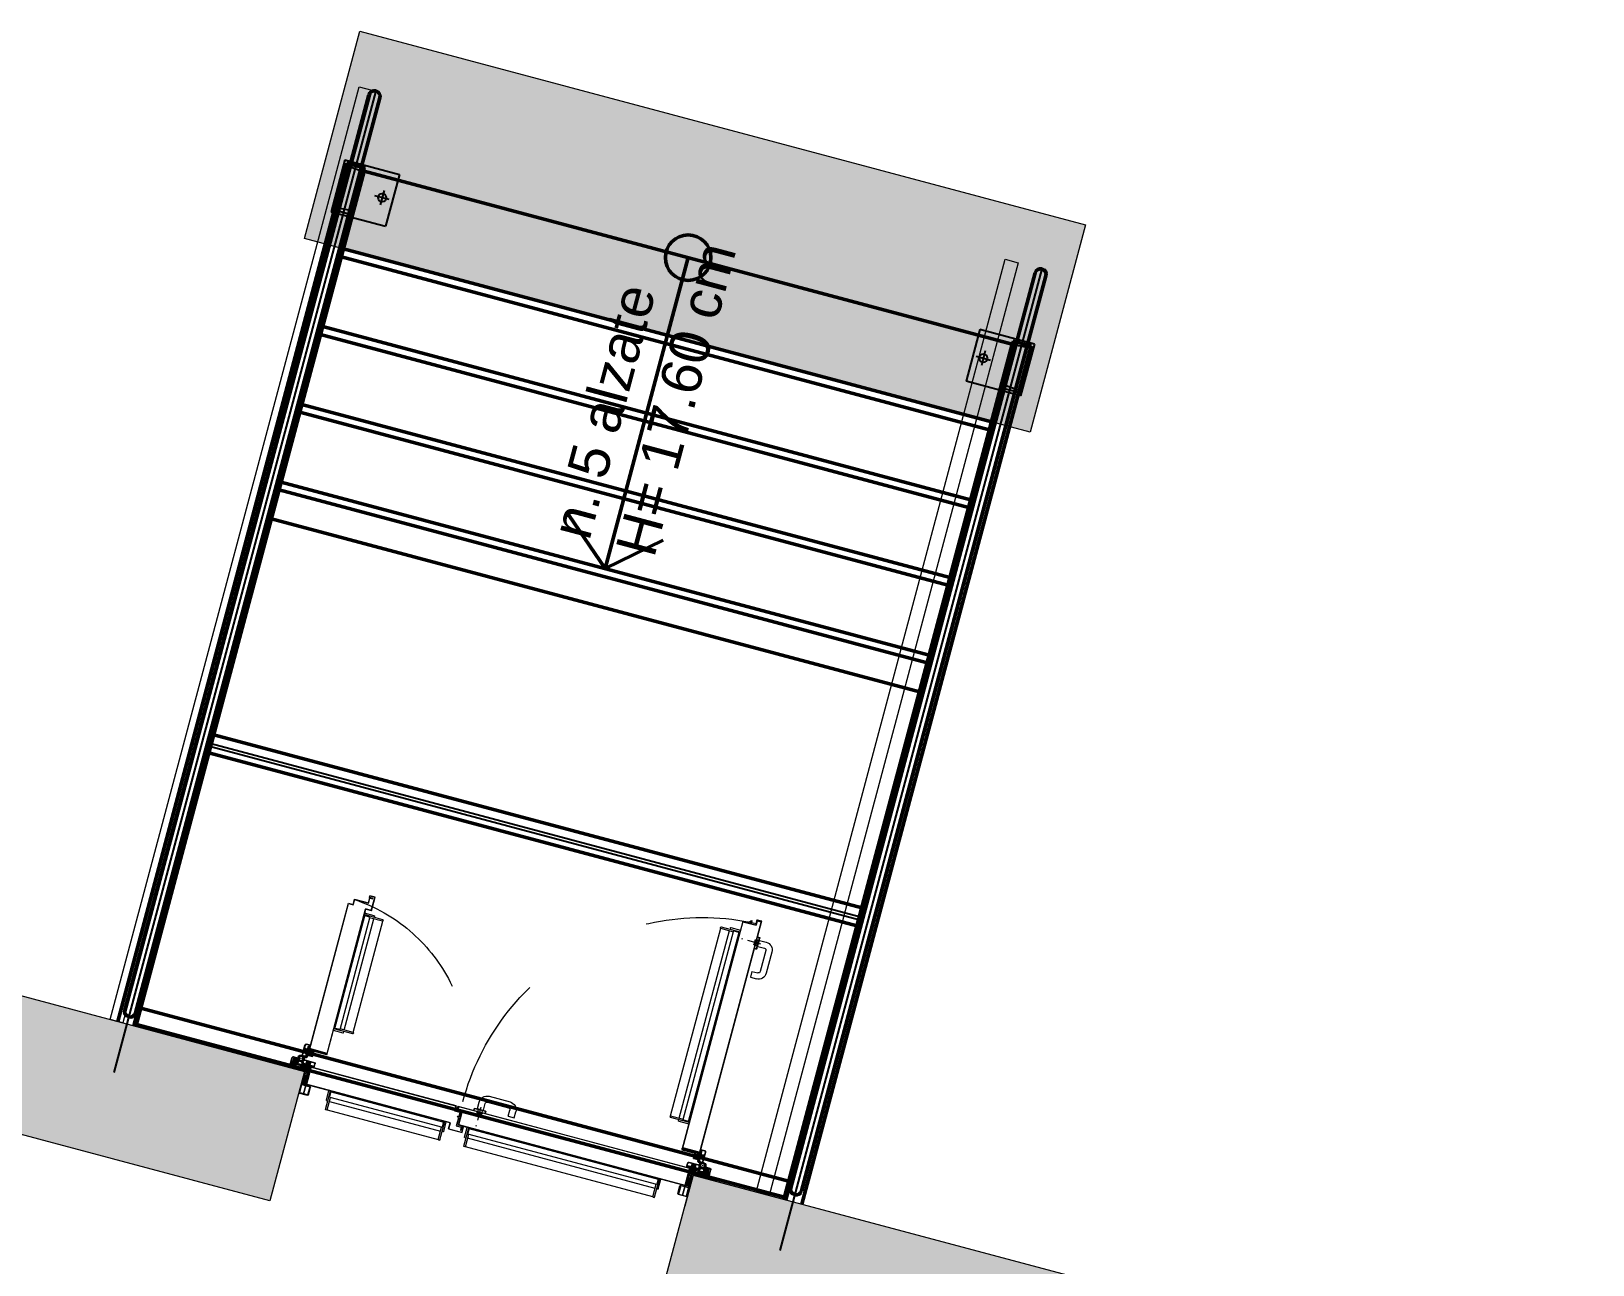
# Model space of a CAD drawing. Header units: centimetres. Extents: x 139057 to 200038, y 34824 to 80516.
# Drawn here: x 170026 to 170608, y 77333 to 77793 of the extents above; entities that cross this region are included whole.
import ezdxf

# ---------------------------------------------------------------- set-up
doc = ezdxf.new("R2010")
doc.units = ezdxf.units.CM
doc.header["$LTSCALE"] = 100
for name, pattern in [('CENTER', [7, 4, -1, 1, -1]), ('DASHDOT', [2.35, 1.25, -0.5, 0.1, -0.5]), ('HIDDEN', [0.5, 0.25, -0.25]), ('TRATTEGGIATA', [0.75, 0.5, -0.25])]:
    doc.linetypes.add(name, pattern=pattern)
doc.layers.get('0').update_dxf_attribs({"lineweight": 0})
for name, color, linetype, lineweight in [('410_STRUTTURE_001-AM_0', 7, 'Continuous', 0), ('440_SIMBOLI_001-AM_0', 31, 'Continuous', 0), ('441_SERRAMENTI_001-AM_0', 1, 'Continuous', 0), ('448_SCALE_001-AM_0', 216, 'Continuous', 50)]:
    doc.layers.add(name, color=color, linetype=linetype, lineweight=lineweight)
for name, color, linetype in [('A-10-CAMP-MURI', 5, 'Continuous'), ('A-20-ASSI', 8, 'CENTER'), ('A-TESTI-SCALE', 7, 'Continuous'), ('FORI', 7, 'Continuous'), ('FORIR', 4, 'Continuous'), ('Layer1', 7, 'Continuous'), ('Layer2', 2, 'Continuous'), ('Layer3', 7, 'Continuous'), ('SCALA', 7, 'Continuous')]:
    doc.layers.add(name, color=color, linetype=linetype)
doc.styles.add('Mp_100_disegno', font='arial.ttf', dxfattribs={"height": 200})
doc.styles.get("Standard").update_dxf_attribs({"font": 'arial.ttf'})

# ---------------------------------------------------------------- blocks, each defined once
blk = doc.blocks.new('CRN190C')
at = {"layer": 'Layer1', "color": 9}
for p, q in [((-28.5, 11), (-28.5, -5.5)), ((-28.5, 11), (-27, 11)), ((-27, 11), (-27, -4.5)), ((-4.6, 0), (-4.6, -4)), ((-4.6, 0), (4.6, 0)), ((-3.1, 0), (-3.1, -4)), ((3.1, 0), (3.1, -4)), ((4.6, 0), (4.6, -4)), ((11.5, 11), (11.5, -4.5)), ((11.5, 11), (13, 11)), ((13, 11), (13, -5.5)), ((-28, -6), (-5.1, -6)), ((-27, -4.5), (-5.1, -4.5)), ((-5.1, -6), (5.1, -6)), ((11.5, -4.5), (5.1, -4.5)), ((5.1, -6), (12.5, -6))]:
    blk.add_line(p, q, dxfattribs=at)
for centre, radius, start, end in [((-28, -5.5), 0.5, 180, 270), ((-5.1, -4), 2, 270, 0), ((-5.1, -4), 0.5, 270, 0), ((5.1, -4), 2, 180, 270), ((5.1, -4), 0.5, 180, 270), ((12.5, -5.5), 0.5, 270, 0)]:
    blk.add_arc(centre, radius, start, end, dxfattribs=at)
at = {"layer": 'Layer2', "color": 9}
for p, q in [((-4, 0), (-3.1, -0.5)), ((4, -0.5), (3.1, 0)), ((-4, -1), (-3.1, -0.5)), ((-3.1, -1.5), (-4, -1)), ((-4, -2), (-3.1, -1.5)), ((-3.1, -2.5), (-4, -2)), ((-4, -3), (-3.1, -2.5)), ((-3.1, -3.5), (-4, -3)), ((-4, -4), (-3.1, -3.5)), ((-3.1, -4.5), (-4, -4)), ((-4, -5), (-3.1, -4.5)), ((-3.5, -5.3), (-4, -5)), ((3.1, -1), (4, -0.5)), ((4, -1.5), (3.1, -1)), ((3.1, -2), (4, -1.5)), ((4, -2.5), (3.1, -2)), ((3.1, -3), (4, -2.5)), ((4, -3.5), (3.1, -3)), ((3.1, -4), (4, -3.5)), ((4, -4.5), (3.1, -4)), ((3.3, -4.9), (4, -4.5)), ((4, -5.5), (3.5, -5.2)), ((3.9, -5.6), (4, -5.5))]:
    blk.add_line(p, q, dxfattribs=at)
blk = doc.blocks.new('COPRITESTA1C')
for p, q in [((0, 0), (0, -10)), ((0, 0), (21, 0)), ((21, 0), (21, -15)), ((-1, -10), (-1, -20)), ((-1, -10), (0, -10)), ((-1, -20), (16, -20))]:
    blk.add_line(p, q)
at = {"linetype": 'TRATTEGGIATA', "ltscale": 10}
for p, q in [((19.5, 0), (19.5, -15)), ((-1, -18.5), (16, -18.5))]:
    blk.add_line(p, q, dxfattribs=at)
blk.add_arc((16, -15), 3.5, 270, 0, dxfattribs=at)
blk.add_arc((16, -15), 5, 270, 0)
blk = doc.blocks.new('VTR0210A')
at = {"layer": 'Layer1', "color": 9}
for p, q in [((-33, 2.8), (-33, -1.8)), ((-32.9, -2.2), (-32.5, 4)), ((-32.9, 3.2), (-32.5, 4)), ((-32.5, 4), (-32, 3)), ((-32, -4), (-31.5, 4)), ((-32, 3), (-31.5, 4)), ((-31.5, 4), (-31, 3)), ((-31, -4), (-30.5, 4)), ((-31, 3), (-30.5, 4)), ((-30.5, 4), (-30, 3)), ((-30, -4), (-29.5, 4)), ((-30, 3), (-29.5, 4)), ((-29.5, 4), (-29, 3)), ((-29, -4), (-28.5, 4)), ((-29, 3), (-28.5, 4)), ((-28.5, 4), (-28, 3)), ((-28, -4), (-27.5, 4)), ((-28, 3), (-27.5, 4)), ((-27.5, 4), (-27, 3)), ((-27, -4), (-26.5, 4)), ((-27, 3), (-26.5, 4)), ((-26.5, 4), (-26, 3)), ((-26, -4), (-25.5, 4)), ((-26, 3), (-25.5, 4)), ((-25.5, 4), (-25, 3)), ((-25, -4), (-24.5, 4)), ((-25, 3), (-24.5, 4)), ((-24.5, 4), (-24, 3)), ((-24, -4), (-23.5, 4)), ((-24, 3), (-23.5, 4)), ((-23.5, 4), (-23, 3)), ((-23, -4), (-22.5, 4)), ((-23, 3), (-22.5, 4)), ((-22.5, 4), (-22, 3)), ((-22, -4), (-21.5, 4)), ((-22, 3), (-21.5, 4)), ((-21.5, 4), (-21, 3)), ((-21, -4), (-20.5, 4)), ((-21, 3), (-20.5, 4)), ((-20.5, 4), (-20, 3)), ((-20, -4), (-19.5, 4)), ((-20, 3), (-19.5, 4)), ((-19.5, 4), (-19, 3)), ((-19, -4), (-18.5, 4)), ((-19, 3), (-18.5, 4)), ((-18.5, 4), (-18, 3)), ((-18, -4), (-17.5, 4)), ((-18, 3), (-17.5, 4)), ((-17.5, 4), (-17, 3)), ((-17, -4), (-16.5, 4)), ((-17, 3), (-16.5, 4)), ((-16.5, 4), (-16, 3)), ((-16, -4), (-15.5, 4)), ((-16, 3), (-15.5, 4)), ((-15.5, 4), (-15, 3)), ((-15, -4), (-14.5, 4)), ((-15, 3), (-14.5, 4)), ((-14.5, 4), (-14, 3)), ((-14, -4), (-13.5, 4)), ((-14, 3), (-13.5, 4)), ((-13.5, 4), (-13, 3)), ((-13, -4), (-12.5, 4)), ((-13, 3), (-12.5, 4)), ((-12.5, 4), (-12, 3)), ((-12, -4), (-11.5, 4)), ((-12, 3), (-11.5, 4)), ((-11.5, 4), (-11, 3)), ((-11, -4), (-10.5, 4)), ((-11, 3), (-10.5, 4)), ((-10.5, 4), (-10, 3)), ((-10, 3), (-9.7, 3.6)), ((-8, 4), (-9, 4)), ((-8, 6.5), (-0.8, 6.5)), ((-8, 6.5), (-8, -6.5)), ((-5, 3.2), (-6, 0)), ((-6, 0), (-5, -3.2)), ((-5, 3.2), (-5, -3.2)), ((0, 3.2), (-5, 3.2)), ((0, 5.7), (0, -5.7)), ((-32.9, -2.2), (-32, -4)), ((-32, -4), (-31.5, -3)), ((-31.5, -3), (-31, -4)), ((-31, -4), (-30.5, -3)), ((-30.5, -3), (-30, -4)), ((-30, -4), (-29.5, -3)), ((-29.5, -3), (-29, -4)), ((-29, -4), (-28.5, -3)), ((-28.5, -3), (-28, -4)), ((-28, -4), (-27.5, -3)), ((-27.5, -3), (-27, -4)), ((-27, -4), (-26.5, -3)), ((-26.5, -3), (-26, -4)), ((-26, -4), (-25.5, -3)), ((-25.5, -3), (-25, -4)), ((-25, -4), (-24.5, -3)), ((-24.5, -3), (-24, -4)), ((-24, -4), (-23.5, -3)), ((-23.5, -3), (-23, -4)), ((-23, -4), (-22.5, -3)), ((-22.5, -3), (-22, -4)), ((-22, -4), (-21.5, -3)), ((-21.5, -3), (-21, -4)), ((-21, -4), (-20.5, -3)), ((-20.5, -3), (-20, -4)), ((-20, -4), (-19.5, -3)), ((-19.5, -3), (-19, -4)), ((-19, -4), (-18.5, -3)), ((-18.5, -3), (-18, -4)), ((-18, -4), (-17.5, -3)), ((-17.5, -3), (-17, -4)), ((-17, -4), (-16.5, -3)), ((-16.5, -3), (-16, -4)), ((-16, -4), (-15.5, -3)), ((-15.5, -3), (-15, -4)), ((-15, -4), (-14.5, -3)), ((-14.5, -3), (-14, -4)), ((-14, -4), (-13.5, -3)), ((-13.5, -3), (-13, -4)), ((-13, -4), (-12.5, -3)), ((-12.5, -3), (-12, -4)), ((-12, -4), (-11.5, -3)), ((-11.5, -3), (-11, -4)), ((-11, -4), (-10.5, -3)), ((-10.5, -3), (-10.2, -3.6)), ((-8, -4), (-9.5, -4)), ((-8, -6.5), (-0.8, -6.5)), ((0, -3.2), (-5, -3.2))]:
    blk.add_line(p, q, dxfattribs=at)
for centre, start, end in [((-32.2, 2.8), 153.43495, 180), ((-9, 3.2), 90, 153.43495), ((-0.8, 5.7), 0, 90), ((-32.2, -1.8), 180, 206.56505), ((-9.5, -3.2), 206.56505, 270), ((-0.8, -5.7), 270, 0)]:
    blk.add_arc(centre, 0.8, start, end, dxfattribs=at)
at = {"layer": 'Layer3', "color": 9, "linetype": 'TRATTEGGIATA', "ltscale": 3}
for p, q in [((1.1, 0), (-37.2, 0)), ((-32.5, -3), (-32, 3)), ((-31.5, -3), (-31, 3)), ((-30.5, -3), (-30, 3)), ((-29.5, -3), (-29, 3)), ((-28.5, -3), (-28, 3)), ((-27.5, -3), (-27, 3)), ((-26.5, -3), (-26, 3)), ((-25.5, -3), (-25, 3)), ((-24.5, -3), (-24, 3)), ((-23.5, -3), (-23, 3)), ((-22.5, -3), (-22, 3)), ((-21.5, -3), (-21, 3)), ((-20.5, -3), (-20, 3)), ((-19.5, -3), (-19, 3)), ((-18.5, -3), (-18, 3)), ((-17.5, -3), (-17, 3)), ((-16.5, -3), (-16, 3)), ((-15.5, -3), (-15, 3)), ((-14.5, -3), (-14, 3)), ((-13.5, -3), (-13, 3)), ((-12.5, -3), (-12, 3)), ((-11.5, -3), (-11, 3)), ((-10.5, -3), (-10, 3))]:
    blk.add_line(p, q, dxfattribs=at)
blk = doc.blocks.new('COPRITESTA2C')
for p, q in [((0, 0), (44, 0)), ((0, 0), (0, -10)), ((44, 0), (44, -15)), ((-1, -10), (-1, -20)), ((-1, -10), (0, -10)), ((-1, -20), (39, -20))]:
    blk.add_line(p, q)
at = {"linetype": 'TRATTEGGIATA', "ltscale": 10}
for p, q in [((42.5, 0), (42.5, -15)), ((-1, -18.5), (39, -18.5))]:
    blk.add_line(p, q, dxfattribs=at)
blk.add_arc((39, -15), 5, 270, 0)
blk.add_arc((39, -15), 3.5, 270, 0, dxfattribs=at)
blk = doc.blocks.new('rf')
at = {"layer": 'Layer1', "color": 9, "linetype": 'Continuous'}
for p, q in [((-5, -126), (-5, 0)), ((0, 0), (-5, 0)), ((0, -125), (0, 0)), ((30, -125), (30, -103)), ((35, -103), (30, -103)), ((35, -126), (35, -103)), ((8, -130), (-1, -130)), ((7, -125), (0, -125)), ((12, -117), (7, -117)), ((7, -125), (7, -117)), ((30, -130), (8, -130)), ((12, -126), (12, -117)), ((24, -125), (12, -125)), ((24, -126), (24, -117)), ((29, -117), (24, -117)), ((31, -130), (28, -130)), ((29, -125), (29, -117)), ((30, -125), (29, -125))]:
    blk.add_line(p, q, dxfattribs=at)
for centre, start, end in [((-1, -126), 180, 270), ((8, -126), 270, 0), ((28, -126), 180, 270), ((31, -126), 270, 0)]:
    blk.add_arc(centre, 4, start, end, dxfattribs=at)
at = {"layer": 'Layer2', "color": 9, "linetype": 'Continuous'}
for p, q in [((12, -117), (10, -118)), ((10, -118), (12, -119)), ((12, -119), (10, -120)), ((10, -120), (12, -121)), ((12, -121), (10, -122)), ((10, -122), (12, -123)), ((12, -123), (10, -124)), ((10, -124), (12, -125)), ((12, -125), (10, -126)), ((10, -126), (11, -127)), ((11, -127), (10, -128)), ((10, -128), (11, -128)), ((25, -117), (24, -118)), ((24, -118), (26, -118)), ((26, -118), (24, -120)), ((26, -120), (24, -122)), ((24, -120), (26, -120)), ((24, -122), (26, -122)), ((26, -122), (24, -124)), ((26, -124), (24, -126)), ((24, -124), (26, -124)), ((24, -126), (26, -126)), ((26, -126), (25, -127)), ((25, -128), (26, -128)), ((26, -128), (26, -129))]:
    blk.add_line(p, q, dxfattribs=at)
blk = doc.blocks.new('PORTA 150')
at = {"linetype": 'Continuous', "ltscale": 10}
for p, q in [((0, 1494), (0, 1590.1)), ((-44.8, 1524.8), (-42.3, 1524.8)), ((-43.5, 1523.6), (-43.5, 1526.1)), ((-33.5, 1517.4), (-25.7, 1513.6)), ((-32.4, 1517.1), (-25.6, 1513.7)), ((-32.1, 1516.7), (-25.7, 1513.6)), ((-31.1, 1529.9), (-24.3, 1533.3)), ((-31.1, 1519.8), (-24.3, 1516.4)), ((-21.5, 1515.5), (-21.5, 1555.5)), ((-21.5, 1534.5), (-20, 1534.5)), ((-21.5, 1523.5), (-20, 1523.5)), ((-20, 1515.5), (-21.5, 1515.5)), ((-20, 1515.5), (-20, 1555.5)), ((-18.5, 1558.5), (0, 1558.5)), ((0, 1557), (-18.5, 1557)), ((-18.5, 1515), (-3, 1515)), ((-28.2, 1511.5), (-28.2, 1471.7)), ((-25.2, 1512.8), (-25.2, 1471.7)), ((-25, 1512.8), (-25, 1471.5)), ((-21.5, 920.4), (-21.5, 1507.5)), ((-3.4, 1507.5), (-21.5, 1507.5)), ((-20.7, 921.2), (-20.7, 1506.7)), ((-4.2, 1506.7), (-20.7, 1506.7)), ((-4.2, 1504.7), (-20, 1504.7)), ((-20, 1503.9), (-20, 1504.7)), ((-5, 1503.9), (-20, 1503.9)), ((-18.5, 1513.5), (-3, 1513.5)), ((-5, 1486.8), (-5, 1503.9)), ((44.7, 1486.8), (-5, 1486.8)), ((-4.2, 1487.6), (-4.2, 1506.7)), ((-3.4, 1492.2), (-4.2, 1492.2)), ((45.5, 1487.6), (-4.2, 1487.6)), ((-3.4, 1507.5), (-3.4, 1492.2)), ((-1.5, 1494), (-1.5, 1512.8)), ((-1.5, 1512.8), (0, 1512.8)), ((0, 1500), (-1.5, 1500)), ((0, 1500), (120, 1500)), ((2.4, 1492.8), (4.8, 1494.5)), ((5.6, 1493.3), (3.2, 1491.6)), ((6.5, 1495.1), (47, 1495.1)), ((47, 1493.6), (6.5, 1493.6)), ((12.5, 1493.1), (12.5, 1491.1)), ((42.5, 1493.1), (12.5, 1493.1)), ((42.5, 1491.1), (12.5, 1491.1)), ((22.9, 1497.7), (20.8, 1495.5)), ((24, 1496.6), (21.8, 1494.4)), ((22.9, 1497.7), (32.1, 1497.7)), ((24, 1496.6), (22.9, 1497.7)), ((31, 1496.6), (24, 1496.6)), ((31, 1496.6), (32.1, 1497.7)), ((31, 1496.6), (33.2, 1494.4)), ((32.1, 1497.7), (34.2, 1495.5)), ((42.5, 1493.1), (42.5, 1491.1)), ((44.7, 924.4), (44.7, 1486.8)), ((45.5, 925.2), (45.5, 1487.6)), ((48.5, 1466.1), (48.5, 1494.6)), ((50, 1492.1), (50, 1466.1)), ((51.5, 1464.6), (80.5, 1464.6)), ((80.5, 1463.1), (51.5, 1463.1)), ((52.9, 1464.6), (52.9, 1463.1)), ((79.1, 1464.6), (79.1, 1463.1)), ((82, 1466.1), (82, 1495.1)), ((82, 1466.1), (82, 1495.1)), ((82, 1495.1), (83.5, 1495.1)), ((83.5, 1466.1), (83.5, 1500)), ((84, 1381.2), (84, 952.4)), ((116.6, 1381.2), (116.6, 952.4)), ((-21.5, 920.4), (-3.5, 920.4)), ((-21.5, -7.6), (-21.5, 913.4)), ((-3.4, 913.4), (-21.5, 913.4)), ((-20.7, 921.2), (-2.7, 921.2)), ((-20.7, -6.8), (-20.7, 912.6)), ((-4.2, 912.6), (-20.7, 912.6)), ((-20, 910.5), (-20, 909.7)), ((-4.2, 910.5), (-20, 910.5)), ((-5, 909.7), (-20, 909.7)), ((-5, 909.7), (-5, 892.6)), ((44.7, 892.6), (-5, 892.6)), ((-4.2, 893.4), (-4.2, 912.6)), ((-3.4, 898.1), (-4.2, 898.1)), ((45.5, 893.4), (-4.2, 893.4)), ((-3.5, 920.4), (-3.5, 899.6)), ((-3.5, 899.6), (13.6, 899.6)), ((-3.4, 898.1), (-3.4, 913.4)), ((-2.7, 921.2), (-2.7, 900.4)), ((-2.7, 900.4), (13.6, 900.4)), ((31.4, 893.6), (7.4, 893.6)), ((7.4, 893.6), (7.4, 893.4)), ((13.6, 893.6), (13.6, 904.6)), ((16.6, 904.6), (13.6, 904.6)), ((16.6, 893.6), (16.6, 904.6)), ((27.1, 894.1), (16.6, 904.1)), ((20.5, 900.4), (50.6, 900.4)), ((21.3, 899.6), (49.8, 899.6)), ((27.1, 893.6), (27.1, 894.1)), ((31.4, 893.6), (31.4, 893.6)), ((31.4, 893.6), (31.4, 893.4)), ((67.5, 924.4), (44.7, 924.4)), ((44.7, 13.2), (44.7, 892.6)), ((68.3, 925.2), (45.5, 925.2)), ((45.5, 12.4), (45.5, 893.4)), ((48.3, 880.2), (61.6, 880.2)), ((48.3, 880.2), (48.3, 873.2)), ((53.8, 879.4), (49.1, 879.4)), ((49.1, 879.4), (49.1, 874)), ((67.5, 874), (49.1, 874)), ((49.8, 899.6), (49.8, 880.2)), ((50.6, 900.4), (50.6, 881)), ((50.6, 881), (61.6, 881)), ((53.8, 880.2), (53.8, 879.4)), ((61.6, 881), (61.6, 880.2)), ((67.5, 924.4), (67.5, 874)), ((68.3, 925.2), (68.3, 873.2)), ((68.3, 873.2), (48.3, 873.2)), ((84, 124.1), (84, 847.6)), ((116.6, 124.1), (116.6, 847.6)), ((-28.2, -11.5), (-28.2, 28.3)), ((-25.2, -12.8), (-25.2, 28.3)), ((-25, 30.3), (-22, 30.3)), ((-25, -12.8), (-25, 30.3)), ((-5, 13.2), (-5, -3.9)), ((44.7, 13.2), (-5, 13.2)), ((-4.2, -6.8), (-4.2, 12.4)), ((45.5, 12.4), (-4.2, 12.4)), ((-3.4, 7.7), (-4.2, 7.7)), ((-3.4, -7.6), (-3.4, 7.7)), ((-1.5, 5.9), (-1.5, -12.8)), ((0, -90.1), (0, 5.9)), ((0, 0), (120, 0)), ((2.4, 7.2), (4.8, 5.5)), ((5.6, 6.7), (3.2, 8.4)), ((47, 6.5), (6.5, 6.5)), ((6.5, 5), (47, 5)), ((22.9, 2.3), (20.8, 4.5)), ((24, 3.4), (21.8, 5.6)), ((24, 3.4), (22.9, 2.3)), ((22.9, 2.3), (32.1, 2.3)), ((31, 3.4), (24, 3.4)), ((31, 3.4), (33.2, 5.6)), ((31, 3.4), (32.1, 2.3)), ((32.1, 2.3), (34.2, 4.5)), ((48.5, 34), (48.5, 8)), ((50, 8), (50, 34)), ((80.5, 37), (51.5, 37)), ((51.5, 35.5), (80.5, 35.5)), ((52.9, 35.5), (52.9, 37)), ((79.1, 35.5), (79.1, 37)), ((82, 34), (82, 5)), ((82, 5), (83.5, 5)), ((83.5, 0), (83.5, 34)), ((-44.8, -24.9), (-42.3, -24.9)), ((-43.5, -23.6), (-43.5, -26.1)), ((-35.7, -15.1), (-28.2, -11.5)), ((-33.5, -17.4), (-25.7, -13.6)), ((-32.4, -17.1), (-25.6, -13.7)), ((-32.4, -32.6), (-25.6, -36)), ((-32.1, -16.7), (-25.7, -13.6)), ((-31.1, -19.8), (-24.3, -16.4)), ((-31.1, -29.9), (-24.3, -33.3)), ((-30.6, -33.8), (-25.7, -36.1)), ((-28.2, -38.2), (-28.2, -53.4)), ((-25.2, -53.4), (-28.2, -53.4)), ((-25.2, -36.9), (-25.2, -53.4)), ((-25, -36.9), (-25, -55.4)), ((-25, -55.4), (-22, -55.4)), ((-22, -36.9), (-22, -55.4)), ((-3.4, -7.6), (-21.5, -7.6)), ((-21.5, -55.6), (-21.5, -15.6)), ((-20, -15.6), (-21.5, -15.6)), ((-21.5, -23.6), (-20, -23.6)), ((-21.5, -34.6), (-20, -34.6)), ((-4.2, -6.8), (-20.7, -6.8)), ((-5, -3.9), (-20, -3.9)), ((-20, -3.9), (-20, -4.7)), ((-4.2, -4.7), (-20, -4.7)), ((-20, -55.6), (-20, -15.6)), ((-18.5, -13.6), (-3, -13.6)), ((-18.5, -15.1), (-3, -15.1)), ((0, -57.1), (-18.5, -57.1)), ((-1.5, -12.8), (0, -12.8)), ((-18.5, -58.6), (0, -58.6))]:
    blk.add_line(p, q, dxfattribs=at)
at = {"color": 252}
for p, q in [((-53.3, 1517), (-56.9, 1509.5)), ((-51, 1514.8), (-54.8, 1507)), ((-51.3, 1513.8), (-54.6, 1506.9)), ((-55.5, 1506.3), (-98.6, 1506.3)), ((-98.6, 1506.3), (-98.6, 1503.3)), ((-55.5, 1503.3), (-98.6, 1503.3)), ((-56.9, 1509.5), (-96.6, 1509.5)), ((-96.6, 1506.5), (-96.6, 1509.5)), ((-55.5, 1506.5), (-96.6, 1506.5)), ((-51.7, 1513.4), (-54.8, 1507)), ((-48.6, 1512.5), (-51.9, 1505.6)), ((-55.5, -3.4), (-98.6, -3.4))]:
    blk.add_line(p, q, dxfattribs=at)
for p, q in [((-35.7, 1515.1), (-28.2, 1511.5)), ((-32.4, 1532.6), (-25.6, 1536)), ((-31.9, 1536.5), (-28.2, 1538.2)), ((-30.6, 1533.8), (-25.7, 1536.1)), ((-28.2, 1538.2), (-28.2, 1553.3)), ((-25.2, 1553.3), (-28.2, 1553.3)), ((-25.2, 1536.9), (-25.2, 1553.3)), ((-25, 1536.9), (-25, 1555.3)), ((-25, 1555.3), (-22, 1555.3)), ((-22, 1536.9), (-22, 1555.3)), ((-25.2, 1471.7), (-28.2, 1471.7)), ((-25, 1471.5), (-22, 1471.5)), ((-22, 1512.8), (-22, 1469.7)), ((-25.2, 28.3), (-28.2, 28.3)), ((-22, -12.8), (-22, 30.3))]:
    blk.add_line(p, q)
at = {"color": 252, "linetype": 'Continuous', "ltscale": 10}
for p, q in [((-648, 1484.8), (-668.8, 1484.8)), ((-668.8, 1484.8), (-668.8, 1431.5)), ((-647.2, 1484), (-668, 1484)), ((-668, 1484), (-668, 1430.7)), ((-60.8, 1502.8), (-648, 1502.8)), ((-648, 1502.8), (-648, 1484.8)), ((-61.6, 1502), (-647.2, 1502)), ((-647.2, 1502), (-647.2, 1484)), ((-81.6, 1435.7), (-81.6, 1486.3)), ((-81.6, 1486.3), (-64.5, 1486.3)), ((-80.8, 1434.9), (-80.8, 1485.5)), ((-61.6, 1485.5), (-80.8, 1485.5)), ((-76.1, 1484.7), (-76.1, 1485.5)), ((-60.8, 1484.7), (-76.1, 1484.7)), ((-64.5, 1501.3), (-63.7, 1501.3)), ((-64.5, 1486.3), (-64.5, 1501.3)), ((-63.7, 1485.5), (-63.7, 1501.3)), ((-61.6, 1485.5), (-61.6, 1502)), ((-60.8, 1484.7), (-60.8, 1502.8)), ((-695.2, 1413), (-695.2, 1433)), ((-688.2, 1433), (-695.2, 1433)), ((-643.2, 1413), (-695.2, 1413)), ((-694.4, 1413.8), (-694.4, 1432.2)), ((-689, 1432.2), (-694.4, 1432.2)), ((-644, 1413.8), (-694.4, 1413.8)), ((-689, 1427.5), (-689, 1432.2)), ((-688.2, 1427.5), (-689, 1427.5)), ((-688.2, 1419.7), (-688.2, 1433)), ((-668.8, 1431.5), (-688.2, 1431.5)), ((-687.4, 1419.7), (-688.2, 1419.7)), ((-687.4, 1430.7), (-687.4, 1419.7)), ((-668, 1430.7), (-687.4, 1430.7)), ((-644, 1413.8), (-644, 1436.6)), ((-643.2, 1413), (-643.2, 1435.8)), ((-81.6, 1435.7), (-643.2, 1435.7)), ((-80.8, 1434.9), (-643.2, 1434.9)), ((-627.9, 1398.3), (-627.9, 1435.8)), ((-621.9, 1362.8), (-621.9, 1435.8)), ((-618.9, 1412.9), (-618.9, 1435.8)), ((-184.2, 1431.8), (-618.9, 1431.8)), ((-615.9, 1412.9), (-618.9, 1412.9)), ((-615.9, 1362.8), (-615.9, 1412.9)), ((-185.2, 1412), (-615.9, 1412)), ((-187.2, 1361.9), (-187.2, 1412)), ((-184.2, 1413), (-184.2, 1434.9)), ((-181.2, 1361.9), (-181.2, 1434.9)), ((-175.2, 1397.4), (-175.2, 1434.9)), ((-626.9, 1397.3), (-621.9, 1397.3)), ((-616.9, 1361.8), (-620.9, 1361.8)), ((-187.2, 1361.9), (-616.5, 1361.9)), ((-187.2, 1396.4), (-615.9, 1396.4)), ((-186.2, 1360.9), (-182.2, 1360.9)), ((-176.2, 1396.4), (-181.2, 1396.4)), ((-921.9, 138.2), (-921.9, 65.2)), ((-916.9, 139.2), (-920.9, 139.2)), ((-915.9, 138.2), (-915.9, 88.1)), ((-192.5, 138.1), (-192.5, 89)), ((-186.5, 138.1), (-186.5, 65.1)), ((-961.7, 65.2), (-961.7, 14.5)), ((-961.7, 65.1), (-80.8, 65.1)), ((-961.7, 64.3), (-81.6, 64.3)), ((-960.9, 64.4), (-960.9, 13.7)), ((-927.9, 102.7), (-927.9, 65.2)), ((-926.9, 103.7), (-921.9, 103.7)), ((-918.9, 88.1), (-918.9, 65.2)), ((-915.9, 88.1), (-918.9, 88.1)), ((-189.5, 68.2), (-918.9, 68.2)), ((-192.5, 104.6), (-915.9, 104.6)), ((-190.5, 89), (-915.9, 89)), ((-189.5, 88), (-189.5, 65.1)), ((-181.5, 104.6), (-186.5, 104.6)), ((-180.5, 103.6), (-180.5, 65.1)), ((-81.6, 64.3), (-81.6, 13.7)), ((-80.8, 65.1), (-80.8, 14.5)), ((-981.8, 15.3), (-981.8, -2.8)), ((-966.5, 15.3), (-981.8, 15.3)), ((-981, 14.5), (-981, -2)), ((-981, 14.5), (-961.7, 14.5)), ((-978.8, 14.5), (-978.8, -1.3)), ((-978, 13.7), (-978, -1.3)), ((-978, 13.7), (-960.9, 13.7)), ((-961.9, 35.3), (-972.9, 35.3)), ((-972.9, 35.3), (-972.9, 32.3)), ((-961.9, 32.3), (-972.9, 32.3)), ((-962.4, 45.8), (-972.4, 35.3)), ((-966.5, 15.3), (-966.5, 14.5)), ((-961.9, 45.8), (-962.4, 45.8)), ((-81.6, 13.7), (-64.5, 13.7)), ((-80.8, 14.5), (-61.6, 14.5)), ((-60.8, 15.3), (-76.1, 15.3)), ((-76.1, 15.3), (-76.1, 14.5)), ((-64.5, 13.7), (-64.5, -1.3)), ((-63.7, 14.5), (-63.7, -1.3)), ((-61.6, 14.5), (-61.6, -2)), ((-60.8, 15.3), (-60.8, -2.8)), ((-60.8, -2.8), (-981.8, -2.8)), ((-61.6, -2), (-981, -2)), ((-978.8, -1.3), (-978, -1.3)), ((-98.6, -6.4), (-98.6, -3.4)), ((-55.5, -6.4), (-98.6, -6.4)), ((-55.5, -6.6), (-96.6, -6.6)), ((-96.6, -6.6), (-96.6, -9.6)), ((-56.9, -9.6), (-96.6, -9.6)), ((-64.5, -1.3), (-63.7, -1.3)), ((-53.3, -17), (-56.9, -9.6)), ((-51, -14.8), (-54.8, -7)), ((-51.7, -13.4), (-54.8, -7)), ((-51.3, -13.8), (-54.6, -6.9)), ((-48.6, -12.5), (-51.9, -5.6))]:
    blk.add_line(p, q, dxfattribs=at)
at = {"color": 9, "linetype": 'Continuous', "ltscale": 10}
for p, q in [((83, 1393.2), (45.5, 1393.2)), ((116.6, 1387.2), (45.5, 1387.2)), ((67.5, 1384.2), (45.5, 1384.2)), ((48.6, 1384.2), (48.6, 949.4)), ((68.5, 1383.2), (68.5, 949.4)), ((116.6, 1381.2), (68.5, 1381.2)), ((84, 1392.2), (84, 1387.2)), ((117.6, 1382.2), (117.6, 1386.2)), ((68.5, 949.4), (45.5, 949.4)), ((116.6, 946.4), (45.5, 946.4)), ((83, 940.4), (45.5, 940.4)), ((116.6, 952.4), (68.5, 952.4)), ((84, 941.4), (84, 946.4)), ((117.6, 951.4), (117.6, 947.4)), ((83, 859.6), (45.5, 859.6)), ((116.6, 853.6), (45.5, 853.6)), ((68.5, 850.6), (45.5, 850.6)), ((48.6, 121.1), (48.6, 850.6)), ((68.5, 122.1), (68.5, 850.6)), ((116.6, 847.6), (68.5, 847.6)), ((84, 858.6), (84, 853.6)), ((117.6, 848.6), (117.6, 852.6)), ((-192.5, 138.1), (-915.9, 138.1)), ((-191.5, 139.1), (-187.5, 139.1)), ((67.5, 121.1), (45.5, 121.1)), ((116.6, 118.1), (45.5, 118.1)), ((116.6, 124.1), (68.5, 124.1)), ((84, 113.1), (84, 118.1)), ((117.6, 123.1), (117.6, 119.1)), ((83, 112.1), (45.5, 112.1)), ((12.5, 7), (12.5, 9)), ((42.5, 9), (12.5, 9)), ((42.5, 7), (12.5, 7)), ((42.5, 7), (42.5, 9)), ((-31.9, -36.5), (-28.2, -38.2))]:
    blk.add_line(p, q, dxfattribs=at)
at = {"linetype": 'Continuous'}
for p, q in [((45.5, 955.5), (45.5, 985.5)), ((-31.2, 837.5), (-18.7, 837.5)), ((-31.2, 821.5), (-18.7, 821.5))]:
    blk.add_line(p, q, dxfattribs=at)
at = {"color": 9, "linetype": 'Continuous'}
for p, q in [((-32.2, 841), (-57.7, 841)), ((-32.2, 818), (-57.7, 818)), ((-31.2, 819), (-31.2, 840)), ((-30.8, 839.5), (-30.8, 819.5)), ((-30.7, 809), (-30.7, 850)), ((-29.5, 809), (-29.5, 850)), ((-21.7, 852), (-28.7, 852)), ((-21.7, 850.8), (-28.7, 850.8)), ((-22.8, 841.5), (-22.8, 817.5)), ((-22.8, 841.5), (-21.8, 841.5)), ((-22.8, 817.5), (-21.8, 817.5)), ((-21.8, 841.5), (-21.8, 817.5)), ((-21.7, 850.8), (-21.7, 852)), ((-21.5, 841.5), (-21.5, 817.5)), ((-21.5, 841.5), (-20.5, 841.5)), ((-21.5, 817.5), (-20.5, 817.5)), ((-20.5, 841.5), (-20.5, 817.5)), ((-20, 840.5), (-20, 818.5)), ((-20, 840.5), (-19, 840.5)), ((-20, 818.5), (-19, 818.5)), ((-19, 840.5), (-19, 818.5)), ((-18.7, 839), (-18.7, 820)), ((-18.7, 839), (-16.7, 839)), ((-18.7, 820), (-16.7, 820)), ((-15.7, 838), (-15.7, 821)), ((-87.7, 811), (-87.7, 729.5)), ((-64.7, 811), (-64.7, 729.5)), ((-21.7, 808.2), (-28.7, 808.2)), ((-21.7, 807), (-28.7, 807)), ((-21.7, 807), (-21.7, 808.2)), ((-34.7, 722.5), (-57.7, 722.5)), ((-34.7, 699.5), (-57.7, 699.5)), ((-34.7, 722.5), (-34.7, 699.5))]:
    blk.add_line(p, q, dxfattribs=at)
at = {"linetype": 'DASHDOT', "ltscale": 0.4}
blk.add_line((-40.6, 829.5), (50.8, 829.5), dxfattribs=at)
at = {"color": 252, "linetype": 'DASHDOT', "ltscale": 0.4}
blk.add_line((-897.8, -22), (-897.8, 70.5), dxfattribs=at)
at = {"color": 252, "linetype": 'Continuous'}
for p, q in [((-961.9, 51.1), (-961.9, 51.1)), ((-961.9, 51.1), (-961.7, 51.1)), ((-907.3, -0.1), (-907.3, 1.9)), ((-906.3, 2.9), (-889.3, 2.9)), ((-888.3, -0.1), (-888.3, 1.9)), ((-920.3, -3.1), (-920.3, -10.1)), ((-919.1, -3.1), (-920.3, -3.1)), ((-919.1, -3.1), (-919.1, -10.1)), ((-877.3, -10.9), (-918.3, -10.9)), ((-877.3, -12.1), (-918.3, -12.1)), ((-909.8, -1.8), (-885.8, -1.8)), ((-909.8, -2.8), (-909.8, -1.8)), ((-909.8, -2.8), (-885.8, -2.8)), ((-909.8, -3.2), (-885.8, -3.2)), ((-909.8, -4.2), (-909.8, -3.2)), ((-909.8, -4.2), (-885.8, -4.2)), ((-909.3, -13.6), (-909.3, -39.1)), ((-908.8, -0.4), (-886.8, -0.4)), ((-908.8, -1.4), (-908.8, -0.4)), ((-908.8, -1.4), (-886.8, -1.4)), ((-887.3, -12.6), (-908.3, -12.6)), ((-907.8, -12.1), (-887.8, -12.1)), ((-907.3, -0.1), (-888.3, -0.1)), ((-905.8, -12.6), (-905.8, -0.1)), ((-889.8, -12.6), (-889.8, -0.1)), ((-886.8, -1.4), (-886.8, -0.4)), ((-886.3, -13.6), (-886.3, -39.1)), ((-885.8, -2.8), (-885.8, -1.8)), ((-885.8, -4.2), (-885.8, -3.2)), ((-879.3, -46.1), (-797.8, -46.1)), ((-876.5, -3.1), (-876.5, -10.1)), ((-875.3, -3.1), (-876.5, -3.1)), ((-875.3, -3.1), (-875.3, -10.1)), ((-790.8, -16.1), (-767.8, -16.1)), ((-790.8, -16.1), (-790.8, -39.1)), ((-767.8, -16.1), (-767.8, -39.1)), ((-879.3, -69.1), (-797.8, -69.1))]:
    blk.add_line(p, q, dxfattribs=at)
at = {"color": 9, "linetype": 'Continuous', "ltscale": 10}
for points in [[(50, 1496.1), (50, 1481.1), (82, 1481.1), (82, 1496.1)], [(50, 1481.1), (50, 1466.1), (82, 1466.1), (82, 1481.1)], [(50, 19), (50, 34), (82, 34), (82, 19)], [(50, 4), (50, 19), (82, 19), (82, 4)]]:
    blk.add_lwpolyline(points, close=True, dxfattribs=at)
at = {"linetype": 'Continuous', "ltscale": 10}
for centre, radius in [((-43.5, 1524.8), 9), ((-43.5, 1524.8), 7.5), ((-43.5, 1524.8), 7.25), ((-43.5, -24.9), 9), ((-43.5, -24.9), 7.5), ((-43.5, -24.9), 7.25)]:
    blk.add_circle(centre, radius, dxfattribs=at)
for centre, radius, start, end in [((-43.5, 1524.8), 12.5, 66.60249, 18.12002), ((-43.5, 1524.8), 9.5, 66.60249, 18.12002), ((-30.7, 1529), 4, 115.79829, 198.12002), ((-30.7, 1520.7), 4, 228.9946, 244.20171), ((-30.7, 1529), 1, 115.79829, 198.12002), ((-30.7, 1520.7), 1, 161.87998, 244.20171), ((-26, 1512.8), 4, 0, 64.20171), ((-18.5, 1555.5), 3, 90, 180), ((-18.5, 1516.5), 3, 180, 270), ((-18.5, 1555.5), 1.5, 90, 180), ((-18.5, 1516.5), 1.5, 180, 270), ((-3, 1512), 3, 0, 90), ((-26, 1512.8), 1, 0, 64.20171), ((-3, 1512), 1.5, 0, 90), ((1.5, 1494), 3, 180, 305), ((1.5, 1494), 1.5, 180, 305), ((6.5, 1492.1), 3, 90, 125), ((6.5, 1492.1), 1.5, 90, 125), ((19.7, 1496.6), 1.5, 270, 315), ((19.7, 1496.6), 3, 270, 315), ((35.3, 1496.6), 3, 225, 270), ((35.3, 1496.6), 1.5, 225, 270), ((47, 1492.1), 3, 0, 90), ((47, 1492.1), 1.5, 0, 90), ((51.5, 1466.1), 3, 180, 270), ((51.5, 1466.1), 1.5, 180, 270), ((80.5, 1466.1), 1.5, 270, 0), ((80.5, 1466.1), 3, 270, 0), ((1.5, 5.9), 3, 55, 180), ((1.5, 5.9), 1.5, 55, 180), ((6.5, 8), 3, 235, 270), ((6.5, 8), 1.5, 235, 270), ((19.7, 3.5), 3, 45, 90), ((19.7, 3.5), 1.5, 45, 90), ((35.3, 3.5), 3, 90, 135), ((35.3, 3.5), 1.5, 90, 135), ((47, 8), 1.5, 270, 0), ((47, 8), 3, 270, 0), ((51.5, 34), 3, 90, 180), ((51.5, 34), 1.5, 90, 180), ((80.5, 34), 3, 0, 90), ((80.5, 34), 1.5, 0, 90), ((-43.5, -24.9), 12.5, 341.87998, 293.39751), ((-43.5, -24.9), 9.5, 341.87998, 293.39751), ((-35.4, -43.7), 11, 64.20171, 113.39751), ((-35.4, -43.7), 8, 64.20171, 113.39751), ((-30.7, -29), 4, 161.87998, 244.20171), ((-30.7, -20.7), 4, 115.79829, 131.0054), ((-30.7, -20.7), 1, 115.79829, 198.12002), ((-26, -36.9), 0.8, 0, 64.20171), ((-26, -36.9), 1, 0, 64.20171), ((-26, -36.9), 4, 0, 64.20171), ((-18.5, -16.6), 3, 90, 180), ((-18.5, -55.6), 3, 180, 270), ((-18.5, -16.6), 1.5, 90, 180), ((-18.5, -55.6), 1.5, 180, 270), ((-3, -12.1), 1.5, 270, 0), ((-3, -12.1), 3, 270, 0)]:
    blk.add_arc(centre, radius, start, end, dxfattribs=at)
for centre, radius, start, end in [((-35.4, 1543.7), 11, 246.60249, 295.79829), ((-35.4, 1543.7), 8, 246.60249, 295.79829), ((-26, 1536.9), 0.8, 295.79829, 0), ((-26, 1536.9), 1, 295.79829, 0), ((-26, 1536.9), 4, 295.79829, 0), ((-26, 1512.8), 0.8, 0, 64.20171), ((-26, -12.8), 0.8, 295.79829, 0), ((-26, -12.8), 1, 295.79829, 0), ((-26, -12.8), 4, 295.79829, 0)]:
    blk.add_arc(centre, radius, start, end)
at = {"linetype": 'HIDDEN', "ltscale": 20}
for centre, radius, start, end in [((-43.5, 1524.8), 624.9, 183.67097, 269.58429), ((-43.5, -24.9), 924.9, 90, 177.51413)]:
    blk.add_arc(centre, radius, start, end, dxfattribs=at)
at = {"color": 252}
blk.add_arc((-55.5, 1507.3), 4, 270, 334.20171, dxfattribs=at)
at = {"color": 252, "linetype": 'Continuous', "ltscale": 10}
for centre, radius, start, end in [((-626.9, 1398.3), 1, 180, 270), ((-185.2, 1413), 1, 270, 0), ((-176.2, 1397.4), 1, 270, 0), ((-620.9, 1362.8), 1, 180, 270), ((-616.9, 1362.8), 1, 270, 0), ((-186.2, 1361.9), 1, 180, 270), ((-182.2, 1361.9), 1, 270, 0), ((-920.9, 138.2), 1, 90, 180), ((-916.9, 138.2), 1, 0, 90), ((-926.9, 102.7), 1, 90, 180), ((-190.5, 88), 1, 0, 90), ((-181.5, 103.6), 1, 0, 90), ((-55.5, -7.4), 4, 25.79829, 90)]:
    blk.add_arc(centre, radius, start, end, dxfattribs=at)
at = {"color": 9, "linetype": 'Continuous', "ltscale": 10}
for centre, start, end in [((67.5, 1383.2), 0, 90), ((83, 1392.2), 0, 90), ((116.6, 1386.2), 0, 90), ((116.6, 1382.2), 270, 0), ((83, 941.4), 270, 0), ((116.6, 951.4), 0, 90), ((116.6, 947.4), 270, 0), ((83, 858.6), 0, 90), ((116.6, 852.6), 0, 90), ((116.6, 848.6), 270, 0), ((-191.5, 138.1), 90, 180), ((-187.5, 138.1), 0, 90), ((67.5, 122.1), 270, 0), ((116.6, 123.1), 0, 90), ((116.6, 119.1), 270, 0), ((83, 113.1), 270, 0), ((-30.7, -29), 161.87998, 244.20171)]:
    blk.add_arc(centre, 1, start, end, dxfattribs=at)
at = {"color": 9, "linetype": 'Continuous'}
for centre, radius, start, end in [((-57.7, 811), 30, 90, 180), ((-57.7, 811), 7, 90, 180), ((-32.2, 840), 1, 0, 90), ((-32.2, 819), 1, 270, 0), ((-28.7, 850), 2, 90, 180), ((-28.7, 850), 0.8, 90, 180), ((-16.7, 838), 1, 0, 90), ((-16.7, 821), 1, 270, 0), ((-28.7, 809), 2, 180, 270), ((-28.7, 809), 0.8, 180, 270), ((-57.7, 729.5), 30, 180, 270), ((-57.7, 729.5), 7, 180, 270)]:
    blk.add_arc(centre, radius, start, end, dxfattribs=at)
at = {"color": 252, "linetype": 'Continuous'}
for centre, radius, start, end in [((-906.3, 1.9), 1, 90, 180), ((-889.3, 1.9), 1, 0, 90), ((-918.3, -10.1), 2, 180, 270), ((-918.3, -10.1), 0.8, 180, 270), ((-908.3, -13.6), 1, 90, 180), ((-879.3, -39.1), 30, 180, 270), ((-887.3, -13.6), 1, 0, 90), ((-879.3, -39.1), 7, 180, 270), ((-877.3, -10.1), 0.8, 270, 0), ((-877.3, -10.1), 2, 270, 0), ((-797.8, -39.1), 30, 270, 0), ((-797.8, -39.1), 7, 270, 0)]:
    blk.add_arc(centre, radius, start, end, dxfattribs=at)
at = {"color": 252, "linetype": 'Continuous', "ltscale": 10}
for name, p, rotation in [('COPRITESTA2C', (-56.1, 1503.3), 180), ('VTR0210A', (-75.1, 1519.8), 90.00000016008258)]:
    blk.add_blockref(name, p, dxfattribs=dict(at, rotation=rotation))
at = {"linetype": 'Continuous', "ltscale": 10, "extrusion": (0, 0, -1), "zscale": -1, "rotation": 89.99999983991745}
for name, p in [('COPRITESTA1C', (21.5, 1537.5)), ('CRN190C', (13.5, 1543.7)), ('COPRITESTA2C', (22, -12.2))]:
    blk.add_blockref(name, p, dxfattribs=at)
at = {"linetype": 'Continuous', "ltscale": 10}
for name, p, rotation in [('VTR0210A', (-38, 1543.7), 180), ('COPRITESTA2C', (-22, 1512.2), 270.0000001600825), ('VTR0210A', (-38.5, 1493.2), 180), ('COPRITESTA1C', (-21.5, -37.6), 270.0000001600825)]:
    blk.add_blockref(name, p, dxfattribs=dict(at, rotation=rotation))
at = {"color": 252, "linetype": 'Continuous', "extrusion": (0, 0, -1), "xscale": 0.5, "yscale": 0.5, "zscale": -0.5, "rotation": 180}
blk.add_blockref('rf', (84.1, 1436.1), dxfattribs=at)
at = {"linetype": 'Continuous', "extrusion": (0, 0, -1), "xscale": 0.5, "yscale": 0.5, "zscale": -0.5, "rotation": 89.99999978655659}
blk.add_blockref('rf', (-44.3, 1484.2), dxfattribs=at)
at = {"color": 252, "linetype": 'Continuous', "xscale": 0.5, "yscale": 0.5, "zscale": 0.5}
blk.add_blockref('rf', (-84.1, 63.9), dxfattribs=at)
at = {"color": 252, "linetype": 'Continuous', "ltscale": 10, "extrusion": (0, 0, -1), "zscale": -1, "rotation": 269.9999998399175}
blk.add_blockref('VTR0210A', (75.1, -19.8), dxfattribs=at)
at = {"color": 9, "linetype": 'Continuous', "ltscale": 10, "extrusion": (0, 0, -1), "zscale": -1}
blk.add_blockref('VTR0210A', (38.5, 6.8), dxfattribs=at)
at = {"color": 9, "linetype": 'Continuous', "ltscale": 10, "xscale": 0.5, "yscale": 0.5, "zscale": 0.5, "rotation": 270.0000002134434}
blk.add_blockref('rf', (44.3, 15.8), dxfattribs=at)
at = {"color": 252, "linetype": 'Continuous', "ltscale": 10, "extrusion": (0, 0, -1), "zscale": -1}
blk.add_blockref('COPRITESTA2C', (56.1, -3.4), dxfattribs=at)
at = {"linetype": 'Continuous', "ltscale": 10, "extrusion": (0, 0, -1), "zscale": -1}
blk.add_blockref('VTR0210A', (38, -43.7), dxfattribs=at)
at = {"color": 9, "linetype": 'Continuous', "ltscale": 10, "rotation": 270.0000001600825}
blk.add_blockref('CRN190C', (-13.5, -43.7), dxfattribs=at)
blk = doc.blocks.new('M20')
at = {"layer": 'FORI'}
for p, q in [((-27.7, 0), (27.7, 0)), ((0, -27.7), (0, 27.7))]:
    blk.add_line(p, q, dxfattribs=at)
blk.add_circle((0, 0), 15.4, dxfattribs=at)
at = {"layer": 'FORIR', "flags": 1}
blk.add_attdef('TOLE', (0, 0), '', height=0.00526, dxfattribs=at)

msp = doc.modelspace()

# ---------------------------------------------------------------- hatches: boundary and pattern name
at = {"layer": '410_STRUTTURE_001-AM_0'}
h = msp.add_hatch(color=256, dxfattribs=at)
h.paths.add_polyline_path([(167677.19, 73039.77), (167690.09, 73088.08), (167801.23, 73058.4), (167788.33, 73010.09)])
h.paths.add_polyline_path([(167256.68, 73152.04), (167269.58, 73200.35), (167221.27, 73213.25), (167208.37, 73164.94)])
h.paths.add_polyline_path([(167470.85, 72266.83), (167483.75, 72315.14), (167594.86, 72285.48), (167581.96, 72237.17)])
h.paths.add_polyline_path([(167029.04, 72384.8), (167041.94, 72433.1), (166993.63, 72446), (166980.73, 72397.69)])
h.paths.add_polyline_path([(168938.13, 73531.12), (168951.03, 73579.43), (169095.97, 73540.73), (169083.07, 73492.43)])
h.paths.add_polyline_path([(169227.99, 73453.73), (169240.89, 73502.04), (169385.81, 73463.35), (169372.92, 73415.04)])
h.paths.add_polyline_path([(168731.77, 72758.2), (168744.67, 72806.51), (168889.6, 72767.81), (168876.7, 72719.5)])
h.paths.add_polyline_path([(169021.63, 72680.81), (169034.52, 72729.12), (169179.45, 72690.42), (169166.55, 72642.11)])
h.paths.add_polyline_path([(170016.77, 72415.11), (170029.66, 72463.42), (170174.59, 72424.72), (170161.69, 72376.42)])
h.paths.add_polyline_path([(170236.03, 73236.34), (170223.13, 73188.04), (170368.06, 73149.34), (170380.96, 73197.65)])
h.paths.add_polyline_path([(171054.03, 72966.19), (171066.93, 73014.5), (171124.9, 72999.02), (171112, 72950.71)])
h.paths.add_polyline_path([(170847.66, 72193.27), (170860.56, 72241.57), (170918.53, 72226.1), (170905.63, 72177.79)])
h.paths.add_polyline_path([(167712.62, 74416.73), (167656.58, 74431.69), (167684.94, 74475.87), (167725.52, 74465.04)])
h.paths.add_polyline_path([(167514.06, 74159.09), (167526.96, 74207.39), (167575.27, 74194.5), (167562.37, 74146.19)])
h.paths.add_polyline_path([(167484.19, 73919.32), (167497.09, 73967.63), (167448.78, 73980.53), (167435.88, 73932.22)])
h.paths.add_polyline_path([(167883.55, 73812.69), (167896.45, 73861), (168007.59, 73831.33), (167994.7, 73783.02)])
h.paths.add_polyline_path([(168381.25, 74507.83), (168398.02, 74570.63), (168484.97, 74547.42), (168468.2, 74484.62)])
h.paths.add_polyline_path([(168303.16, 75384.14), (168316.05, 75432.44), (168427.16, 75402.77), (168414.27, 75354.47)])
h.paths.add_polyline_path([(168289.55, 75332.91), (168302.45, 75381.22), (168413.49, 75351.57), (168400.6, 75303.26)])
h.paths.add_polyline_path([(168243.3, 75345.26), (168256.2, 75393.57), (168205.06, 75407.22), (168189.38, 75359.65)])
h.paths.add_polyline_path([(168256.98, 75396.47), (168269.87, 75444.77), (168221.69, 75457.64), (168206.01, 75410.08)])
h.paths.add_polyline_path([(168193.14, 74972.07), (168206.03, 75020.37), (168317.14, 74990.71), (168304.25, 74942.41)])
h.paths.add_polyline_path([(169357.72, 75102.57), (169370.62, 75150.88), (169515.54, 75112.19), (169502.64, 75063.88)])
h.paths.add_polyline_path([(169344.05, 75051.37), (169356.94, 75099.67), (169501.87, 75060.98), (169488.97, 75012.67)])
h.paths.add_polyline_path([(169144.51, 74304.05), (169157.41, 74352.35), (169302.34, 74313.66), (169289.44, 74265.35)])
h.paths.add_polyline_path([(169647.56, 75025.19), (169660.46, 75073.49), (169805.39, 75034.8), (169792.49, 74986.49)])
h.paths.add_polyline_path([(169633.89, 74973.98), (169646.79, 75022.29), (169791.71, 74983.59), (169778.82, 74935.29)])
h.paths.add_polyline_path([(169434.36, 74226.66), (169447.26, 74274.97), (169592.18, 74236.27), (169579.28, 74187.96)])
h.paths.add_polyline_path([(170442.4, 74009.27), (170429.5, 73960.96), (170574.42, 73922.27), (170587.32, 73970.57)])
h.paths.add_polyline_path([(170641.93, 74756.59), (170629.03, 74708.28), (170773.96, 74669.59), (170786.85, 74717.9)])
h.paths.add_polyline_path([(170655.6, 74807.8), (170642.71, 74759.5), (170787.63, 74720.8), (170800.53, 74769.1)])
h.paths.add_polyline_path([(171473.6, 74537.64), (171486.5, 74585.95), (171544.47, 74570.47), (171531.57, 74522.17)])
h.paths.add_polyline_path([(171459.93, 74486.44), (171472.82, 74534.74), (171530.79, 74519.27), (171517.9, 74470.96)])
h.paths.add_polyline_path([(171260.4, 73739.12), (171273.29, 73787.42), (171331.26, 73771.95), (171318.36, 73723.64)])
h.paths.add_polyline_path([(170855.13, 75555.12), (170842.24, 75506.81), (170987.16, 75468.12), (171000.06, 75516.42)])
h.paths.add_polyline_path([(171061.5, 76328.04), (171048.6, 76279.73), (171193.53, 76241.04), (171206.42, 76289.35)])
h.paths.add_polyline_path([(171267.86, 77100.92), (171254.97, 77052.66), (171399.89, 77013.96), (171412.78, 77062.22)])
h.paths.add_polyline_path([(171879.5, 76057.89), (171892.4, 76106.2), (171950.36, 76090.72), (171937.47, 76042.41)])
h.paths.add_polyline_path([(171673.13, 75284.96), (171686.03, 75333.27), (171744, 75317.79), (171731.1, 75269.49)])
h.paths.add_polyline_path([(170419.06, 77720.91), (170398.42, 77643.61), (170127.9, 77715.84), (170148.54, 77793.14)])
h.paths.add_polyline_path([(169557.25, 75849.89), (169570.15, 75898.2), (169715.07, 75859.51), (169702.17, 75811.2)])
h.paths.add_polyline_path([(169763.62, 76622.82), (169776.51, 76671.13), (169921.44, 76632.43), (169908.54, 76584.13)])
h.paths.add_polyline_path([(169969.98, 77395.74), (169982.88, 77444.05), (170127.8, 77405.36), (170114.91, 77357.05)])
h.paths.add_polyline_path([(170259.83, 77318.36), (170272.73, 77366.66), (170417.65, 77327.97), (170404.75, 77279.66)])
h.paths.add_polyline_path([(170053.46, 76545.43), (170066.36, 76593.74), (170211.28, 76555.05), (170198.39, 76506.74)])
h.paths.add_polyline_path([(169847.1, 75772.51), (169859.99, 75820.82), (170004.92, 75782.12), (169992.02, 75733.81)])
h.paths.add_polyline_path([(168502.69, 76131.46), (168515.59, 76179.76), (168626.7, 76150.09), (168613.8, 76101.79)])
h.paths.add_polyline_path([(168721.95, 76952.69), (168709.06, 76904.38), (168820.16, 76874.71), (168833.06, 76923.02)])
h.paths.add_polyline_path([(169259.86, 77585.34), (169272.75, 77633.64), (169330.72, 77618.16), (169317.83, 77569.87)])
h.paths.add_polyline_path([(168939.58, 77670.86), (168952.47, 77719.17), (169063.59, 77689.5), (169050.69, 77641.19)])

# ---------------------------------------------------------------- linework, layer by layer
at = {"layer": '410_STRUTTURE_001-AM_0', "elevation": 0}
for points in [[(170419.06, 77720.91), (170398.42, 77643.61), (170127.9, 77715.84), (170148.54, 77793.14)], [(169969.98, 77395.74), (169982.88, 77444.05), (170127.8, 77405.36), (170114.91, 77357.05)], [(170259.83, 77318.36), (170272.73, 77366.66), (170417.65, 77327.97), (170404.75, 77279.66)]]:
    msp.add_lwpolyline(points, close=True, dxfattribs=at)
at = {"layer": '440_SIMBOLI_001-AM_0', "elevation": 0}
for points in [[(170055.34, 77424.71), (170148.18, 77772.43), (170153.01, 77771.14), (170060.17, 77423.42)], [(170296.25, 77360.38), (170389.09, 77708.1), (170393.92, 77706.82), (170301.08, 77359.09)]]:
    msp.add_lwpolyline(points, close=True, dxfattribs=at)
at = {"layer": '448_SCALE_001-AM_0', "linetype": 'Continuous'}
for p, q in [((170151.9, 77769.37, 0), (170060.82, 77428.22, 0)), ((170155.96, 77768.29, 0), (170064.87, 77427.14, 0)), ((170143.66, 77743.93, 0), (170058.22, 77423.94, 0)), ((170150.42, 77742.13, 0), (170143.66, 77743.93, 0)), ((170149.65, 77742.33, 0), (170064.21, 77422.34, 0)), ((170150.11, 77740.97, 0), (170064.97, 77422.11, 0)), ((170150.11, 77740.97, 0), (170391.69, 77676.46, 0)), ((170141.6, 77709.09, 0), (170383.18, 77644.58, 0)), ((170142.37, 77711.98, 0), (170383.95, 77647.48, 0)), ((170270.9, 77708.72, 0), (170239.96, 77592.81, 0)), ((170400.24, 77703.06, 0), (170309.16, 77361.92, 0)), ((170404.3, 77701.98, 0), (170313.21, 77360.83, 0)), ((170133.87, 77680.12, 0), (170375.44, 77615.61, 0)), ((170134.64, 77683, 0), (170376.21, 77618.49, 0)), ((170391.69, 77676.47, 0), (170306.56, 77357.63, 0)), ((170391.69, 77676.47, 0), (170306.56, 77357.6, 0)), ((170392.77, 77677.42, 0), (170307.34, 77357.42, 0)), ((170398.76, 77675.82, 0), (170313.33, 77355.83, 0)), ((170386.86, 77677.76, 0), (170391.69, 77676.47, 0)), ((170392, 77677.63, 0), (170398.76, 77675.82, 0)), ((170126.12, 77651.12, 0), (170367.7, 77586.61, 0)), ((170126.9, 77654.02, 0), (170368.47, 77589.51, 0)), ((170118.39, 77622.16, 0), (170359.97, 77557.66, 0)), ((170119.16, 77625.03, 0), (170360.73, 77560.52, 0)), ((170357.1, 77546.9, 0), (170115.52, 77611.4, 0)), ((170239.96, 77592.81, 0), (170226.46, 77612.77, 0)), ((170239.96, 77592.81, 0), (170261.6, 77603.38, 0)), ((170335.6, 77466.37, 0), (170094.02, 77530.87, 0)), ((170333.79, 77459.61, 0), (170092.21, 77524.11, 0)), ((170308.37, 77364.39, 0), (170066.83, 77428.88, 0)), ((170306.78, 77358.4, 0), (170065.23, 77422.89, 0))]:
    msp.add_line(p, q, dxfattribs=at)
msp.add_circle((170270.9, 77708.72, 0), 8.48, dxfattribs=at)
for centre, start, end in [((170153.93, 77768.83, 0), 345.05496, 165.0547), ((170402.27, 77702.52, 0), 345.04729, 165.04704), ((170062.85, 77427.68, 0), 165.04729, 345.04704), ((170311.18, 77361.38, 0), 165.05496, 345.0547)]:
    msp.add_arc(centre, 2.1, start, end, dxfattribs=at)
at = {"layer": 'A-10-CAMP-MURI', "elevation": 0}
for points in [[(170093.11, 77527.49), (170119.15, 77625.03), (170360.73, 77560.52), (170334.69, 77462.99)], [(170066.83, 77428.88), (170092.9, 77526.52), (170334.44, 77462.03), (170308.37, 77364.39)]]:
    msp.add_lwpolyline(points, close=True, dxfattribs=at)
at = {"layer": 'A-20-ASSI'}
for p, q in [((170154.47, 77770.86, 0), (170056.76, 77404.88, 0)), ((170402.81, 77704.55, 0), (170305.1, 77338.57, 0))]:
    msp.add_line(p, q, dxfattribs=at)
at = {"layer": 'SCALA'}
for p, q in [((170142.95, 77745.16, 0), (170137.79, 77725.84, 0)), ((170142.95, 77745.16, 0), (170163.24, 77739.74, 0)), ((170399.99, 77676.53, 0), (170379.7, 77681.95, 0)), ((170399.99, 77676.53, 0), (170394.83, 77657.21, 0))]:
    msp.add_line(p, q, dxfattribs=at)
at = {"layer": 'SCALA', "linetype": 'HIDDEN', "ltscale": 2}
for p, q in [((170163.24, 77739.74, 0), (170158.08, 77720.42, 0)), ((170137.79, 77725.84, 0), (170158.08, 77720.42, 0)), ((170379.7, 77681.95, 0), (170374.54, 77662.63, 0)), ((170394.83, 77657.21, 0), (170374.54, 77662.63, 0))]:
    msp.add_line(p, q, dxfattribs=at)
at = {"layer": 'SCALA', "linetype": 'HIDDEN', "ltscale": 2, "elevation": 0}
for points in [[(170150.42, 77742.13), (170143.66, 77743.93), (170143.57, 77743.58, 0.391021), (170143.91, 77742.92), (170148.34, 77741.35, -0.391021), (170149.04, 77740.03), (170145.62, 77727.25, -0.391021), (170144.36, 77726.45), (170139.74, 77727.29, 0.391021), (170139.11, 77726.9), (170139.02, 77726.54), (170145.78, 77724.74)], [(170392, 77677.63), (170398.76, 77675.82), (170398.67, 77675.47, -0.391021), (170398.04, 77675.07), (170393.42, 77675.92, 0.391021), (170392.16, 77675.12), (170388.74, 77662.33, 0.391021), (170389.44, 77661.01), (170393.87, 77659.44, -0.391021), (170394.21, 77658.78), (170394.12, 77658.43), (170387.36, 77660.24)]]:
    msp.add_lwpolyline(points, format="xyb", close=True, dxfattribs=at)

# ---------------------------------------------------------------- block references
at = {"layer": '441_SERRAMENTI_001-AM_0', "xscale": -0.09999999999999996, "yscale": 0.1, "zscale": 0.1, "rotation": 75.05096294890667}
msp.add_blockref('PORTA 150', (170272.74, 77366.66, 0), dxfattribs=at)
at = {"layer": 'SCALA', "yscale": 0.1, "zscale": 0.1}
for p, xscale, rotation in [((170156.8, 77731.11, 0), 0.1, 165.0510003083691), ((170380.98, 77671.25, 0), -0.1, 165.0509996915353)]:
    msp.add_blockref('M20', p, dxfattribs=dict(at, xscale=xscale, rotation=rotation))

# ---------------------------------------------------------------- texts
at = {"layer": 'A-TESTI-SCALE', "insert": (170219.51, 77606.72, 0), "char_height": 15, "width": 132.2193, "attachment_point": 1, "rotation": 75.05096, "style": 'Mp_100_disegno'}
msp.add_mtext('{\\fArial|b0|i0|c238|p34;n. }5{\\fArial|b0|i0|c238|p34; alzate\\PH= 1}7{\\fArial|b0|i0|c238|p34;.}6{\\fArial|b0|i0|c238|p34;0 cm}', dxfattribs=at)

doc.saveas('drawing.dxf')
